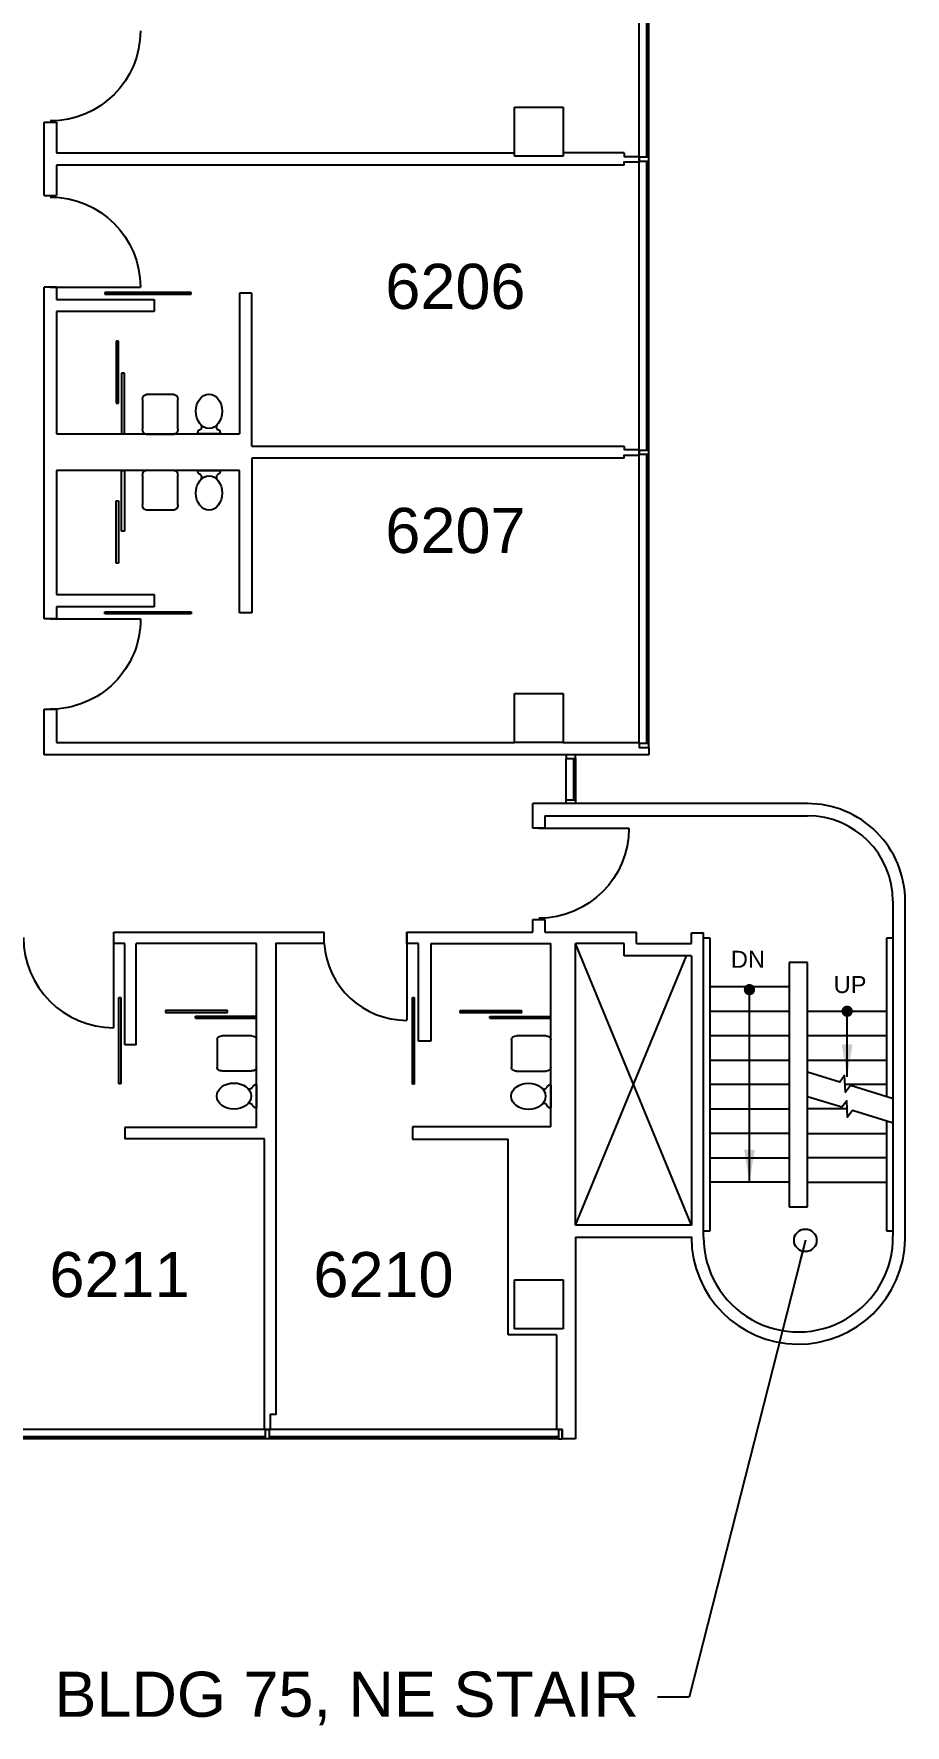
# Model space of a CAD drawing. Extents: x 2546 to 7662, y 1483 to 4928.
# Drawn here: x 7198 to 7662, y 1508 to 2408 of the extents above; entities that cross this region are included whole.
import ezdxf

# ---------------------------------------------------------------- set-up
doc = ezdxf.new("R2010")
doc.units = 0
doc.header["$LTSCALE"] = 150
doc.header["$MEASUREMENT"] = 0
doc.layers.get('0').update_dxf_attribs({"linetype": 'CONTINUOUS'})
for name, color, linetype in [('A-ANNO-TEXT', 4, 'CONTINUOUS'), ('A-ANNO-TEXT-STAIR', 4, 'CONTINUOUS'), ('A-ANNO-TX192', 4, 'CONTINUOUS'), ('A-COLS', 5, 'CONTINUOUS'), ('A-DOOR', 2, 'CONTINUOUS'), ('A-FLOR-HRAL', 1, 'CONTINUOUS'), ('A-FLOR-PFIX', 2, 'CONTINUOUS'), ('A-FLOR-STRS', 2, 'CONTINUOUS'), ('A-GLAZ', 2, 'CONTINUOUS'), ('A-GLAZ-SILL', 1, 'CONTINUOUS'), ('A-SHFT', 1, 'CONTINUOUS'), ('A-WALL-FULL', 6, 'CONTINUOUS')]:
    doc.layers.add(name, color=color, linetype=linetype)
doc.styles.add('ARIAL', font='arial.ttf')
doc.styles.get("Standard").update_dxf_attribs({"font": 'simplex'})
doc.dimstyles.new('DIM-96', dxfattribs={"dimscale": 96, "dimtxt": 0.18, "dimasz": 0.18, "dimexe": 0.18, "dimexo": 0.0625, "dimgap": 0.09, "dimtad": 0, "dimtih": 1, "dimtoh": 1, "dimdec": 4, "dimzin": 0, "dimdsep": 46, "dimlunit": 4, "dimtxsty": 'Standard', "dimcen": 0.09, "dimadec": 0, "dimazin": 0, "dimtfac": 1, "dimtdec": 4, "dimtofl": 0, "dimtmove": 2, "dimatfit": 3, "dimfxl": 1, "dimtolj": 1, "dimtzin": 0, "dimarcsym": 0})
doc.dimstyles.new('DIM1-4', dxfattribs={"dimscale": 48, "dimtxt": 0.09375, "dimasz": 0.125, "dimexe": 0.125, "dimexo": 0.09375, "dimgap": 0, "dimtad": 1, "dimdec": 4, "dimzin": 7, "dimdsep": 46, "dimlunit": 4, "dimtxsty": 'Standard', "dimcen": 2.25, "dimdle": 1.5, "dimadec": 0, "dimazin": 0, "dimtfac": 1, "dimtdec": 4, "dimtix": 1, "dimtofl": 0, "dimtmove": 2, "dimatfit": 3, "dimfxl": 1, "dimtolj": 1, "dimtzin": 0, "dimarcsym": 0})

# ---------------------------------------------------------------- blocks, each defined once
blk = doc.blocks.new('ELLIPSE', base_point=(7228, 910))
blk.add_circle((7228, 910), 6)
blk = doc.blocks.new('endglaz')
blk.add_line((0, -4), (154, -4))
blk.add_lwpolyline([(156, -5), (156, 0), (154, 0), (154, -5)], close=True)
at = {"layer": 'A-GLAZ-SILL'}
for p, q in [((0, 0), (154, 0)), ((0, -5), (154, -5))]:
    blk.add_line(p, q, dxfattribs=at)

msp = doc.modelspace()

# ---------------------------------------------------------------- linework, layer by layer
at = {"layer": 'A-ANNO-TEXT', "const_width": 3}
for points in [[(7579.12, 1898, 1), (7579.12, 1901, 1)], [(7631.12, 1886.5, 1), (7631.12, 1889.5, 1)]]:
    msp.add_lwpolyline(points, format="xyb", close=True, dxfattribs=at)
at = {"layer": 'A-ANNO-TEXT', "linetype": 'Continuous'}
for points in [[(7655.12, 1841.61), (7632.87, 1848.49), (7630.22, 1845), (7629.79, 1853.76), (7627.14, 1850.27), (7610, 1855.57)], [(7655.12, 1828.62), (7633.99, 1835.12), (7631.35, 1831.62), (7630.9, 1840.38), (7628.26, 1836.88), (7610, 1842.5)]]:
    msp.add_lwpolyline(points, dxfattribs=at)
at = {"layer": 'A-COLS'}
for p, q in [((7454, 2343), (7454, 2369)), ((7454, 2369), (7480, 2369)), ((7480, 2369), (7480, 2343)), ((7480, 2343), (7454, 2343)), ((7454, 2031), (7454, 2057)), ((7454, 2057), (7480, 2057)), ((7480, 2057), (7480, 2031)), ((7480, 2031), (7454, 2031)), ((7454, 1719), (7454, 1745)), ((7454, 1745), (7480, 1745)), ((7480, 1745), (7480, 1719)), ((7480, 1719), (7454, 1719))]:
    msp.add_line(p, q, dxfattribs=at)
at = {"layer": 'A-DOOR'}
for p, q in [((7207, 2273.25), (7255, 2273.25)), ((7282, 2270.5), (7236, 2270.5)), ((7236, 2270.5), (7236, 2269.5)), ((7236, 2269.5), (7282, 2269.5)), ((7282, 2269.5), (7282, 2270.5)), ((7243.26, 2244.5), (7242, 2244.5)), ((7242, 2244.5), (7242, 2211.5)), ((7243.26, 2211.49), (7243.26, 2244.5)), ((7246.53, 2227.5), (7245, 2227.5)), ((7245, 2227.5), (7245, 2195.25)), ((7246.53, 2195.25), (7246.53, 2227.5)), ((7242, 2211.5), (7243.26, 2211.49)), ((7245, 2195.25), (7246.53, 2195.25)), ((7245, 2143.5), (7245, 2175.75)), ((7245, 2175.75), (7246.53, 2175.75)), ((7246.53, 2175.75), (7246.53, 2143.5)), ((7242, 2159.5), (7243.26, 2159.51)), ((7242, 2126.5), (7242, 2159.5)), ((7243.26, 2159.51), (7243.26, 2126.5)), ((7246.53, 2143.5), (7245, 2143.5)), ((7243.26, 2126.5), (7242, 2126.5)), ((7236, 2099.5), (7236, 2100.5)), ((7236, 2100.5), (7282, 2100.5)), ((7282, 2099.5), (7236, 2099.5)), ((7282, 2100.5), (7282, 2099.5)), ((7207, 2096.75), (7255, 2096.75)), ((7467, 1985.5), (7515, 1985.5)), ((7240.75, 1879.25), (7240.75, 1927.25)), ((7396.75, 1930), (7396.75, 1883.25)), ((7243.5, 1849.34), (7243.5, 1895.34)), ((7243.5, 1895.34), (7244.5, 1895.34)), ((7244.5, 1895.34), (7244.5, 1849.34)), ((7399.75, 1895.25), (7400.75, 1895.25)), ((7399.75, 1849.25), (7399.75, 1895.25)), ((7400.75, 1895.25), (7400.75, 1849.25)), ((7301.25, 1888.34), (7268.25, 1888.34)), ((7268.25, 1888.34), (7268.25, 1887.34)), ((7268.25, 1887.34), (7301.25, 1887.34)), ((7284.25, 1885.34), (7316.75, 1885.34)), ((7284.25, 1884.34), (7284.25, 1885.34)), ((7284.25, 1884.34), (7316.75, 1884.34)), ((7301.25, 1887.34), (7301.25, 1888.34)), ((7458, 1888.25), (7425, 1888.25)), ((7425, 1888.25), (7425, 1887.25)), ((7425, 1887.25), (7458, 1887.25)), ((7441, 1884.25), (7441, 1885.25)), ((7441, 1885.25), (7473.5, 1885.25)), ((7441, 1884.25), (7473.5, 1884.25)), ((7458, 1887.25), (7458, 1888.25)), ((7244.5, 1849.34), (7243.5, 1849.34)), ((7400.75, 1849.25), (7399.75, 1849.25))]:
    msp.add_line(p, q, dxfattribs=at)
for centre, radius, start in [((7240.75, 1927.25), 48, 180), ((7396.75, 1927.25), 44.11, 184.10505)]:
    msp.add_arc(centre, radius, start, 270, dxfattribs=at)
at = {"layer": 'A-DOOR', "extrusion": (0, 0, -1)}
for centre, major_axis, ratio, start_param, end_param in [((7207, 2409.75), (33.94, 33.94), 1, 0.785398, 2.356194), ((7207, 2273.25), (33.94, 33.94), 1, -0.785398, 0.785398), ((7206.94, 2096.56), (-46.82, 10.94), 0.994185, 2.90689, 4.482895), ((7467, 1985.5), (33.94, 33.94), 1, 0.785398, 2.356194)]:
    msp.add_ellipse(centre, major_axis=major_axis, ratio=ratio, start_param=start_param, end_param=end_param, dxfattribs=at)
at = {"layer": 'A-FLOR-HRAL'}
for p, q in [((7554.75, 1927), (7558, 1927)), ((7558, 1927), (7558, 1771)), ((7652.25, 1927), (7655.5, 1927)), ((7652.25, 1842.5), (7652.25, 1927)), ((7652.25, 1771), (7652.25, 1829.5)), ((7558, 1771), (7554.75, 1771)), ((7655.5, 1771), (7652.25, 1771))]:
    msp.add_line(p, q, dxfattribs=at)
at = {"layer": 'A-FLOR-PFIX'}
for p, q in [((7273, 2216.1), (7258, 2216.1)), ((7256.12, 2213.48), (7256.12, 2197.73)), ((7274.88, 2197.73), (7274.88, 2213.48)), ((7258, 2195.1), (7273, 2195.1)), ((7297.5, 2195.25), (7285.5, 2195.25)), ((7256.12, 2173.12), (7256.12, 2157.38)), ((7273, 2175.75), (7258, 2175.75)), ((7274.88, 2157.38), (7274.88, 2173.12)), ((7285.5, 2175.75), (7297.5, 2175.75)), ((7258, 2154.75), (7273, 2154.75)), ((7295.75, 1873.09), (7295.75, 1858.09)), ((7314.12, 1874.97), (7298.38, 1874.97)), ((7316.75, 1858.09), (7316.75, 1873.09)), ((7452.5, 1873), (7452.5, 1858)), ((7470.88, 1874.88), (7455.12, 1874.88)), ((7473.5, 1858), (7473.5, 1873)), ((7298.38, 1856.22), (7314.12, 1856.22)), ((7455.12, 1856.12), (7470.88, 1856.12)), ((7316.75, 1848.84), (7316.75, 1836.84)), ((7473.5, 1848.75), (7473.5, 1836.75))]:
    msp.add_line(p, q, dxfattribs=at)
for centre, radius, start, end in [((7287, 2195.75), 1.58, 108.43495, 198.43495), ((7285.83, 2198.92), 1.79, 291.79875, 48.25713), ((7297.2, 2198.95), 1.83, 134.34402, 247.6996), ((7296, 2195.75), 1.58, 341.56505, 71.56505), ((7287, 2175.25), 1.58, 161.56505, 251.56505), ((7285.8, 2172.05), 1.83, 314.34402, 67.6996), ((7297.17, 2172.08), 1.79, 111.79875, 228.25713), ((7296, 2175.25), 1.58, 288.43495, 18.43495), ((7313.05, 1848.54), 1.83, 224.34402, 337.6996), ((7316.25, 1847.34), 1.58, 71.56505, 161.56505), ((7469.8, 1848.45), 1.83, 224.34402, 337.6996), ((7473, 1847.25), 1.58, 71.56505, 161.56505), ((7313.08, 1837.18), 1.79, 21.79875, 138.25713), ((7316.25, 1838.34), 1.58, 198.43495, 288.43495), ((7469.83, 1837.08), 1.79, 21.79875, 138.25713), ((7473, 1838.25), 1.58, 198.43495, 288.43495)]:
    msp.add_arc(centre, radius, start, end, dxfattribs=at)
at = {"layer": 'A-FLOR-PFIX', "extrusion": (0, 0, -1)}
for centre, major_axis, start_param, end_param in [((7258, 2213.48), (0, 2.62), -1.570796, 0), ((7273, 2213.48), (0, 2.62), 0, 1.570796), ((7258, 2197.73), (0, 2.62), 3.141593, 4.712389), ((7273, 2197.73), (0, 2.62), 1.570796, 3.141593), ((7258, 2173.12), (0, 2.62), -1.570796, 0), ((7273, 2173.12), (0, 2.62), 0, 1.570796), ((7258, 2157.38), (0, 2.62), 3.141593, 4.712389), ((7273, 2157.38), (0, 2.62), 1.570796, 3.141593), ((7298.38, 1873.09), (2.62, 0), 3.141593, 4.712389), ((7314.12, 1873.09), (2.62, 0), -1.570796, 0), ((7455.12, 1873), (2.62, 0), 3.141593, 4.712389), ((7470.88, 1873), (2.62, 0), 4.712389, 6.283185), ((7298.38, 1858.09), (2.62, 0), 1.570796, 3.141593), ((7314.12, 1858.09), (2.62, 0), 0, 1.570796), ((7455.12, 1858), (2.62, 0), 1.570796, 3.141593), ((7470.88, 1858), (2.62, 0), 0, 1.570796)]:
    msp.add_ellipse(centre, major_axis=major_axis, ratio=0.714286, start_param=start_param, end_param=end_param, dxfattribs=at)
at = {"layer": 'A-FLOR-STRS'}
for p, q in [((7600.25, 1901), (7558, 1901)), ((7558, 1888), (7600.25, 1888)), ((7610, 1888), (7652.25, 1888)), ((7600.25, 1875), (7558, 1875)), ((7652.25, 1875), (7610, 1875)), ((7558, 1862), (7600.25, 1862)), ((7610, 1862), (7652.25, 1862)), ((7600.25, 1849), (7558, 1849)), ((7652.25, 1849), (7630.02, 1849)), ((7558, 1836), (7600.25, 1836)), ((7631.12, 1836), (7610, 1836)), ((7600.25, 1823), (7558, 1823)), ((7610, 1823), (7652.25, 1823)), ((7558, 1810), (7600.25, 1810)), ((7652.25, 1810), (7610, 1810)), ((7600.25, 1797), (7558, 1797)), ((7610, 1797), (7652.25, 1797))]:
    msp.add_line(p, q, dxfattribs=at)
at = {"layer": 'A-GLAZ'}
for p, q in [((7485.5, 2022.5), (7485.5, 2000.5)), ((7477.5, 1665.5), (7479.5, 1665.5)), ((7479.5, 1665.5), (7479.5, 1660.5))]:
    msp.add_line(p, q, dxfattribs=at)
for points in [[(7520.5, 2028.38), (7525.5, 2028.38), (7525.5, 2030.38), (7520.5, 2030.38)], [(7486.5, 2024.5), (7481.5, 2024.5), (7481.5, 2022.5), (7486.5, 2022.5)], [(7486.5, 1998.5), (7481.5, 1998.5), (7481.5, 2000.5), (7486.5, 2000.5)], [(7479.5, 1660.5), (7479.5, 1665.5), (7477.5, 1665.5), (7477.5, 1660.5)]]:
    msp.add_lwpolyline(points, close=True, dxfattribs=at)
at = {"layer": 'A-GLAZ-SILL'}
for p, q in [((7481.5, 2000.5), (7481.5, 2022.5)), ((7486.5, 2022.5), (7486.5, 2000.5))]:
    msp.add_line(p, q, dxfattribs=at)
at = {"layer": 'A-SHFT'}
for p, q in [((7548.25, 1774.25), (7486.5, 1924)), ((7486.5, 1774.25), (7545.57, 1917.5))]:
    msp.add_line(p, q, dxfattribs=at)
at = {"layer": 'A-WALL-FULL'}
for p, q in [((7203.75, 2322), (7203.75, 2361)), ((7203.75, 2361), (7210.25, 2361)), ((7210.25, 2361), (7210.25, 2344.75)), ((7210.25, 2344.75), (7454, 2344.75)), ((7512.5, 2344.75), (7480, 2344.75)), ((7210.25, 2338.25), (7210.25, 2322)), ((7512.5, 2338.25), (7210.25, 2338.25)), ((7203.75, 2322), (7210.25, 2322)), ((7210.25, 2273.25), (7203.75, 2273.25)), ((7203.75, 2096.75), (7203.75, 2273.25)), ((7210.25, 2273.25), (7210.25, 2266.75)), ((7307.75, 2270), (7307.75, 2195.25)), ((7314.25, 2270), (7307.75, 2270)), ((7314.25, 2188.75), (7314.25, 2270)), ((7210.25, 2266.75), (7262.25, 2266.75)), ((7210.25, 2260.25), (7210.25, 2195.25)), ((7262.25, 2260.25), (7210.25, 2260.25)), ((7262.25, 2266.75), (7262.25, 2260.25)), ((7210.25, 2195.25), (7307.75, 2195.25)), ((7314.25, 2188.75), (7512.5, 2188.75)), ((7512.5, 2182.25), (7314.25, 2182.25)), ((7314.25, 2182.25), (7314.25, 2100)), ((7307.75, 2175.75), (7210.25, 2175.75)), ((7210.25, 2175.75), (7210.25, 2109.75)), ((7307.75, 2100), (7307.75, 2175.75)), ((7210.25, 2109.75), (7262.25, 2109.75)), ((7262.25, 2109.75), (7262.25, 2103.25)), ((7262.25, 2103.25), (7210.25, 2103.25)), ((7210.25, 2103.25), (7210.25, 2096.75)), ((7314.25, 2100), (7307.75, 2100)), ((7210.25, 2096.75), (7203.75, 2096.75)), ((7203.75, 2024.5), (7203.75, 2048.75)), ((7203.75, 2048.75), (7210.25, 2048.75)), ((7210.25, 2048.75), (7210.25, 2031)), ((7210.25, 2031), (7454, 2031)), ((7480, 2031), (7520.5, 2031)), ((7525.5, 2024.5), (7203.75, 2024.5)), ((7463.75, 1985.5), (7463.75, 1998.5)), ((7470.25, 1992), (7470.25, 1985.5)), ((7470.25, 1992), (7610, 1992)), ((7470.25, 1985.5), (7463.75, 1985.5)), ((7655.5, 1946.5), (7655.5, 1768.57)), ((7463.75, 1930), (7463.75, 1936.75)), ((7463.75, 1936.75), (7470.25, 1936.75)), ((7470.25, 1936.75), (7470.25, 1930)), ((7240.75, 1924), (7240.75, 1930)), ((7240.75, 1930), (7352.75, 1930)), ((7352.75, 1924), (7352.75, 1930)), ((7396.75, 1924), (7396.75, 1930)), ((7396.75, 1930), (7463.75, 1930)), ((7470.25, 1930), (7519, 1930)), ((7519, 1924), (7519, 1930)), ((7548.25, 1924), (7548.25, 1929.75)), ((7548.25, 1929.75), (7554.75, 1929.75)), ((7554.75, 1767.75), (7554.75, 1929.75)), ((7246.75, 1924.09), (7240.75, 1924.09)), ((7246.75, 1870.09), (7246.75, 1924.09)), ((7252.75, 1870.09), (7252.75, 1924)), ((7316.75, 1924), (7252.75, 1924)), ((7316.75, 1826.09), (7316.75, 1924)), ((7403, 1924), (7396.75, 1924)), ((7403, 1872), (7403, 1924)), ((7409.5, 1924), (7409.5, 1872)), ((7409.5, 1924), (7473.5, 1924)), ((7473.5, 1826.5), (7473.5, 1924)), ((7486.5, 1774.25), (7486.5, 1924)), ((7512.5, 1924), (7486.5, 1924)), ((7512.5, 1917.5), (7512.5, 1924)), ((7548.25, 1917.5), (7512.5, 1917.5)), ((7519, 1924), (7548.25, 1924)), ((7548.25, 1917.5), (7548.25, 1774.25)), ((7610, 1914), (7600.25, 1914)), ((7600.25, 1914), (7600.25, 1784)), ((7610, 1784), (7610, 1914)), ((7409.5, 1872), (7403, 1872)), ((7252.75, 1870.09), (7246.75, 1870.09)), ((7316.75, 1826.09), (7246.75, 1826.09)), ((7246.75, 1826.09), (7246.75, 1820.09)), ((7321, 1820.09), (7246.75, 1820.09)), ((7321, 1665.5), (7321, 1820.09)), ((7399.75, 1826.5), (7399.75, 1820)), ((7473.5, 1826.5), (7399.75, 1826.5)), ((7399.75, 1820), (7450.75, 1820)), ((7450.75, 1715.75), (7450.75, 1820)), ((7600.25, 1784), (7610, 1784)), ((7548.25, 1774.25), (7486.5, 1774.25)), ((7486.5, 1767.75), (7486.5, 1660.5)), ((7476.5, 1715.75), (7450.75, 1715.75)), ((7476.5, 1715.75), (7476.5, 1665.5)), ((7486.5, 1660.5), (7479.5, 1660.5))]:
    msp.add_line(p, q, dxfattribs=at)
for points in [[(7512.5, 2344.75), (7512.5, 2342.88), (7520.5, 2342.88), (7520.5, 2339.88)], [(7512.5, 2338.25), (7512.5, 2339.88), (7520.5, 2339.88), (7520.5, 2342.88)], [(7512.5, 2188.75), (7512.5, 2186.88), (7520.5, 2186.88), (7520.5, 2183.88)], [(7512.5, 2182.25), (7512.5, 2183.88), (7520.5, 2183.88), (7520.5, 2186.88)], [(7520.5, 2031), (7520.5, 2028.38), (7525.5, 2028.38), (7525.5, 2024.5)], [(7352.75, 1924), (7327, 1924), (7327, 1673.5), (7324, 1673.5), (7324, 1665.5), (7321, 1665.5)]]:
    msp.add_lwpolyline(points, dxfattribs=at)
msp.add_lwpolyline([(7486.5, 1767.75), (7548.25, 1767.75, 0.992405), (7662, 1766.88), (7662, 1946.5, 0.414214), (7610, 1998.5), (7463.75, 1998.5)], format="xyb", dxfattribs=at)
for centre, radius, start, end in [((7610, 1946.5), 45.5, 0, 90), ((7605.13, 1767.75), 50.38, 180, 0.92828)]:
    msp.add_arc(centre, radius, start, end, dxfattribs=at)

# ---------------------------------------------------------------- block references
at = {"layer": 'A-FLOR-PFIX', "xscale": 1.1625, "yscale": 1.525}
for p, rotation in [((7291.5, 2207.25), 179.9999999999999), ((7304.75, 1842.84), 270), ((7461.5, 1842.75), 270)]:
    msp.add_blockref('ELLIPSE', p, dxfattribs=dict(at, rotation=rotation))
msp.add_blockref('ELLIPSE', (7291.5, 2163.75), dxfattribs=at)
at = {"layer": 'A-GLAZ', "rotation": 90}
for p in [(7520.5, 2342.38), (7520.5, 2186.38), (7520.5, 2030.38)]:
    msp.add_blockref('endglaz', p, dxfattribs=at)
at = {"layer": 'A-GLAZ', "xscale": -1}
for p in [(7321.5, 1665.5), (7477.5, 1665.5)]:
    msp.add_blockref('endglaz', p, dxfattribs=at)

# ---------------------------------------------------------------- texts
at = {"layer": 'A-ANNO-TEXT', "char_height": 9, "attachment_point": 8, "style": 'ARIAL'}
for s, insert, width in [('DN', (7578.32, 1911.16), 30.5), ('UP', (7632.66, 1897.58), 30.516)]:
    msp.add_mtext(s, dxfattribs=dict(at, insert=insert, width=width))
at = {"layer": 'A-ANNO-TEXT-STAIR', "style": 'ARIAL'}
msp.add_text('BLDG 75, NE STAIR', height=24, dxfattribs=at).set_placement((7209.18, 1512.59))
at = {"layer": 'A-ANNO-TX192', "style": 'ARIAL'}
for s, p in [('6206', (7385.33, 2261.7)), ('6207', (7385.33, 2131.83)), ('6211', (7206.58, 1735.88)), ('6210', (7347.07, 1735.88))]:
    msp.add_text(s, height=24, dxfattribs=at).set_placement(p)

# ---------------------------------------------------------------- leaders
at = {"layer": 'A-ANNO-TEXT'}
for points in [[(7579.12, 1797), (7579.12, 1899.5)], [(7631.12, 1853.14), (7631.12, 1888)]]:
    msp.add_leader(points, dimstyle='DIM-96', override={"dimgap": 0.09, "dimtad": 0}, dxfattribs=at)
at = {"layer": 'A-ANNO-TEXT-STAIR'}
msp.add_leader([(7608.86, 1766.11), (7547.05, 1522.96), (7530.17, 1522.96)], dimstyle='DIM1-4', override={"dimscale": 96, "dimgap": 0, "dimtad": 0, "dimldrblk": 'DotBlank'}, dxfattribs=at)

doc.saveas('drawing.dxf')
